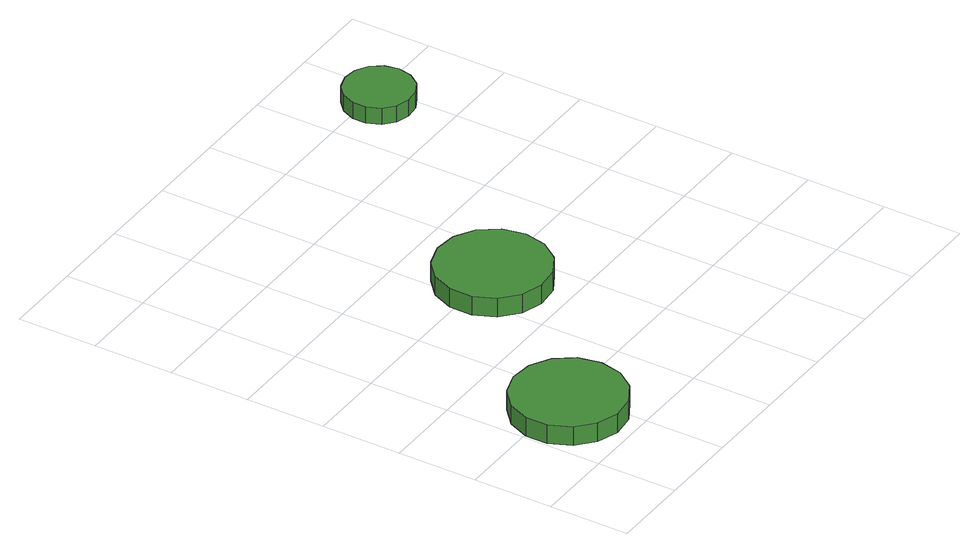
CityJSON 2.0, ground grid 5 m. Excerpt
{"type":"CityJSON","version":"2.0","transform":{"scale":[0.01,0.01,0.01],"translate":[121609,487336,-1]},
"CityObjects":{
"tree1":{"type":"SolitaryVegetationObject","attributes":{"function":"something"},"geometry":[{"type":"MultiSurface","lod":"1","boundaries":[[[0,1,2,3,4,5,6,7,8,9,10,11,12,13,14]],[[15,16,17,18,19,20,21,22,23,24,25,26,27,28,29]],[[0,29,28,1]],[[1,28,27,2]],[[2,27,26,3]],[[3,26,25,4]],[[4,25,24,5]],[[5,24,23,6]],[[6,23,22,7]],[[7,22,21,8]],[[8,21,20,9]],[[9,20,19,10]],[[10,19,18,11]],[[11,18,17,12]],[[12,17,16,13]],[[13,16,15,14]],[[14,15,29,0]]]}]},
"tree2":{"type":"SolitaryVegetationObject","attributes":{"function":"something"},"geometry":[{"type":"MultiSurface","lod":"1","boundaries":[[[30,31,32,33,34,35,36,37,38,39,40,41,42,43,44]],[[45,46,47,48,49,50,51,52,53,54,55,56,57,58,59]],[[30,59,58,31]],[[31,58,57,32]],[[32,57,56,33]],[[33,56,55,34]],[[34,55,54,35]],[[35,54,53,36]],[[36,53,52,37]],[[37,52,51,38]],[[38,51,50,39]],[[39,50,49,40]],[[40,49,48,41]],[[41,48,47,42]],[[42,47,46,43]],[[43,46,45,44]],[[44,45,59,30]]]}]},
"tree3":{"type":"SolitaryVegetationObject","attributes":{"function":"something"},"geometry":[{"type":"MultiSurface","lod":"1","boundaries":[[[60,61,62,63,64,65,66,67,68,69,70,71,72,73,74]],[[75,76,77,78,79,80,81,82,83,84,85,86,87,88,89]],[[60,89,88,61]],[[61,88,87,62]],[[62,87,86,63]],[[63,86,85,64]],[[64,85,84,65]],[[65,84,83,66]],[[66,83,82,67]],[[67,82,81,68]],[[68,81,80,69]],[[69,80,79,70]],[[70,79,78,71]],[[71,78,77,72]],[[72,77,76,73]],[[73,76,75,74]],[[74,75,89,60]]]}]}
},
"vertices":[
[697,416,198],[667,557,198],[583,673,198],[458,745,198],[315,760,198],[178,716,198],[71,619,198],[12,488,198],[12,344,198],[71,212,198],[178,116,198],[315,71,198],[458,87,198],[583,159,198],[667,275,198],[667,275,73],[583,159,73],[458,87,73],[315,71,73],[178,116,73],[71,212,73],[12,344,73],[12,488,73],[71,619,73],[178,716,73],[315,760,73],[458,745,73],[583,673,73],[667,557,73],[697,416,73],
[1562,1456,191],[1532,1597,191],[1448,1713,191],[1323,1785,191],[1180,1800,191],[1043,1756,191],[936,1660,191],[877,1528,191],[877,1384,191],[936,1252,191],[1043,1156,191],[1180,1112,191],[1323,1127,191],[1448,1199,191],[1532,1315,191],[1532,1315,66],[1448,1199,66],[1323,1127,66],[1180,1112,66],[1043,1156,66],[936,1252,66],[877,1384,66],[877,1528,66],[936,1660,66],[1043,1756,66],[1180,1800,66],[1323,1785,66],[1448,1713,66],[1532,1597,66],[1562,1456,66],
[2582,2928,183],[2564,3014,183],[2512,3086,183],[2436,3130,183],[2348,3139,183],[2264,3112,183],[2198,3053,183],[2162,2972,183],[2162,2884,183],[2198,2803,183],[2264,2744,183],[2348,2717,183],[2436,2726,183],[2512,2770,183],[2564,2842,183],[2564,2842,75],[2512,2770,75],[2436,2726,75],[2348,2717,75],[2264,2744,75],[2198,2803,75],[2162,2884,75],[2162,2972,75],[2198,3053,75],[2264,3112,75],[2348,3139,75],[2436,3130,75],[2512,3086,75],[2564,3014,75],[2582,2928,75]
]}
